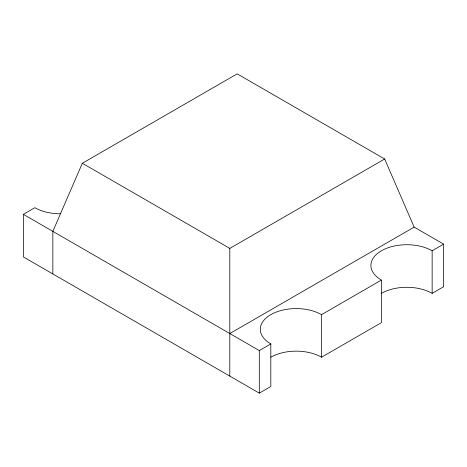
<?xml version="1.0" encoding="UTF-8"?>
<svg xmlns="http://www.w3.org/2000/svg" width="467" height="467" viewBox="0 0 467 467"><rect width="100%" height="100%" fill="white"/><g stroke="black" fill="none" stroke-linecap="round" stroke-linejoin="round"><path stroke-width="0.7" d="M381.416 293.358A35.871 20.711 0 0 1 432.144 293.358L443.65 286.715L443.65 244.142L414.153 227.114L384.662 159.002L237.189 73.856L82.338 163.257L52.847 231.369L52.847 273.942M443.65 244.142L432.144 250.785A35.871 20.711 0 0 0 381.416 250.785A35.871 20.711 0 0 0 381.416 280.072L321.541 314.641A35.871 20.711 0 0 0 270.813 314.641A35.871 20.711 0 0 0 270.813 343.928L270.813 386.501L259.308 393.144L23.35 256.914L23.35 214.341L34.856 207.704A35.871 20.711 0 0 0 60.22 213.769M82.338 163.257L229.811 248.397L384.662 159.002M229.811 333.543L414.153 227.114M23.35 214.341L259.308 350.571L270.813 343.928M270.813 357.214A35.871 20.711 0 0 1 321.541 357.214L381.416 322.644L381.416 280.072M432.144 250.785L432.144 293.358M321.541 314.641L321.541 357.214M259.308 350.571L259.308 393.144M229.811 248.397L229.811 376.116"/></g></svg>
